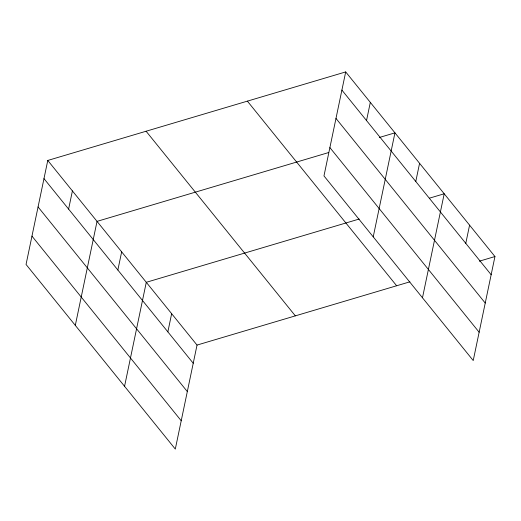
<?xml version="1.0" encoding="UTF-8"?>
<svg xmlns="http://www.w3.org/2000/svg" width="521" height="521" viewBox="0 0 521 521"><rect width="100%" height="100%" fill="white"/><g stroke="black" fill="none" stroke-linecap="round" stroke-linejoin="round"><path stroke-width="0.78" d="M47.776 160.448L26.05 264.453L175.303 449.076L197.029 345.078L47.776 160.448L345.697 71.924L494.95 256.547L473.224 360.552L323.971 175.922L345.697 71.924M68.609 209.09L72.406 190.914M75.304 325.378L97.03 221.379L328.627 152.555M117.863 270.021L121.66 251.838M124.558 386.302L146.284 282.304L359.158 219.048M167.86 331.87L171.656 313.688M366.523 120.566L370.32 102.383M373.225 236.853L394.951 132.848L379.347 137.485M415.778 181.49L419.574 163.314M422.479 297.778L444.205 193.779L429.376 198.182M465.781 243.34L469.577 225.163M197.029 345.078L409.903 281.822M479.346 261.184L494.95 256.547M341.9 90.1L491.153 274.73M335.98 118.423L485.233 303.053M329.884 147.599L479.138 332.229M247.384 101.139L396.637 285.762M146.088 131.233L295.342 315.863M43.979 178.625L193.232 363.254M38.066 206.948L187.319 391.577M31.97 236.13L181.223 420.76"/></g></svg>
